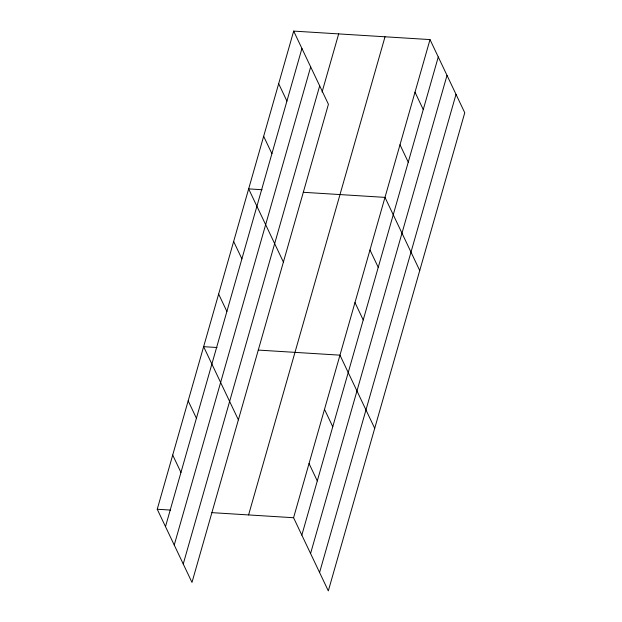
<?xml version="1.0" encoding="UTF-8"?>
<svg xmlns="http://www.w3.org/2000/svg" width="622" height="622" viewBox="0 0 622 622"><rect width="100%" height="100%" fill="white"/><g stroke="black" fill="none" stroke-linecap="round" stroke-linejoin="round"><path stroke-width="0.93" d="M293.677 31.1L328.424 104.271L191.988 582.41L157.242 509.247L293.677 31.1L430.012 39.59L464.758 112.753L328.323 590.9L293.576 517.729L430.012 39.59M165.491 526.624L301.927 48.477M174.238 545.035L310.673 66.888M183.241 563.998L319.677 85.859M322.079 92.033L338.671 33.899M248.59 514.93L385.026 36.784M301.833 535.114L438.269 56.967M310.572 553.518L447.008 75.379M319.584 572.489L456.019 94.342M262.056 189.726L248.652 188.886L283.399 262.056M303.303 192.291L384.995 197.376L419.733 270.547M217.031 347.511L203.627 346.672L238.374 419.842M258.278 350.077L339.97 355.162L374.708 428.333M157.242 509.247L170.646 510.079M211.892 512.645L293.576 517.729M415.006 92.18L423.255 109.565M400 144.778L408.25 162.155M369.981 249.974L378.238 267.351M278.672 83.698L286.921 101.075M354.975 302.564L363.225 319.949M263.658 136.288L271.915 153.673M324.505 409.354L332.754 426.731M233.647 241.484L241.896 258.861M309.041 463.546L317.298 480.923M218.641 294.082L226.89 311.459M188.171 400.863L196.42 418.241M172.706 455.055L180.955 472.432"/></g></svg>
